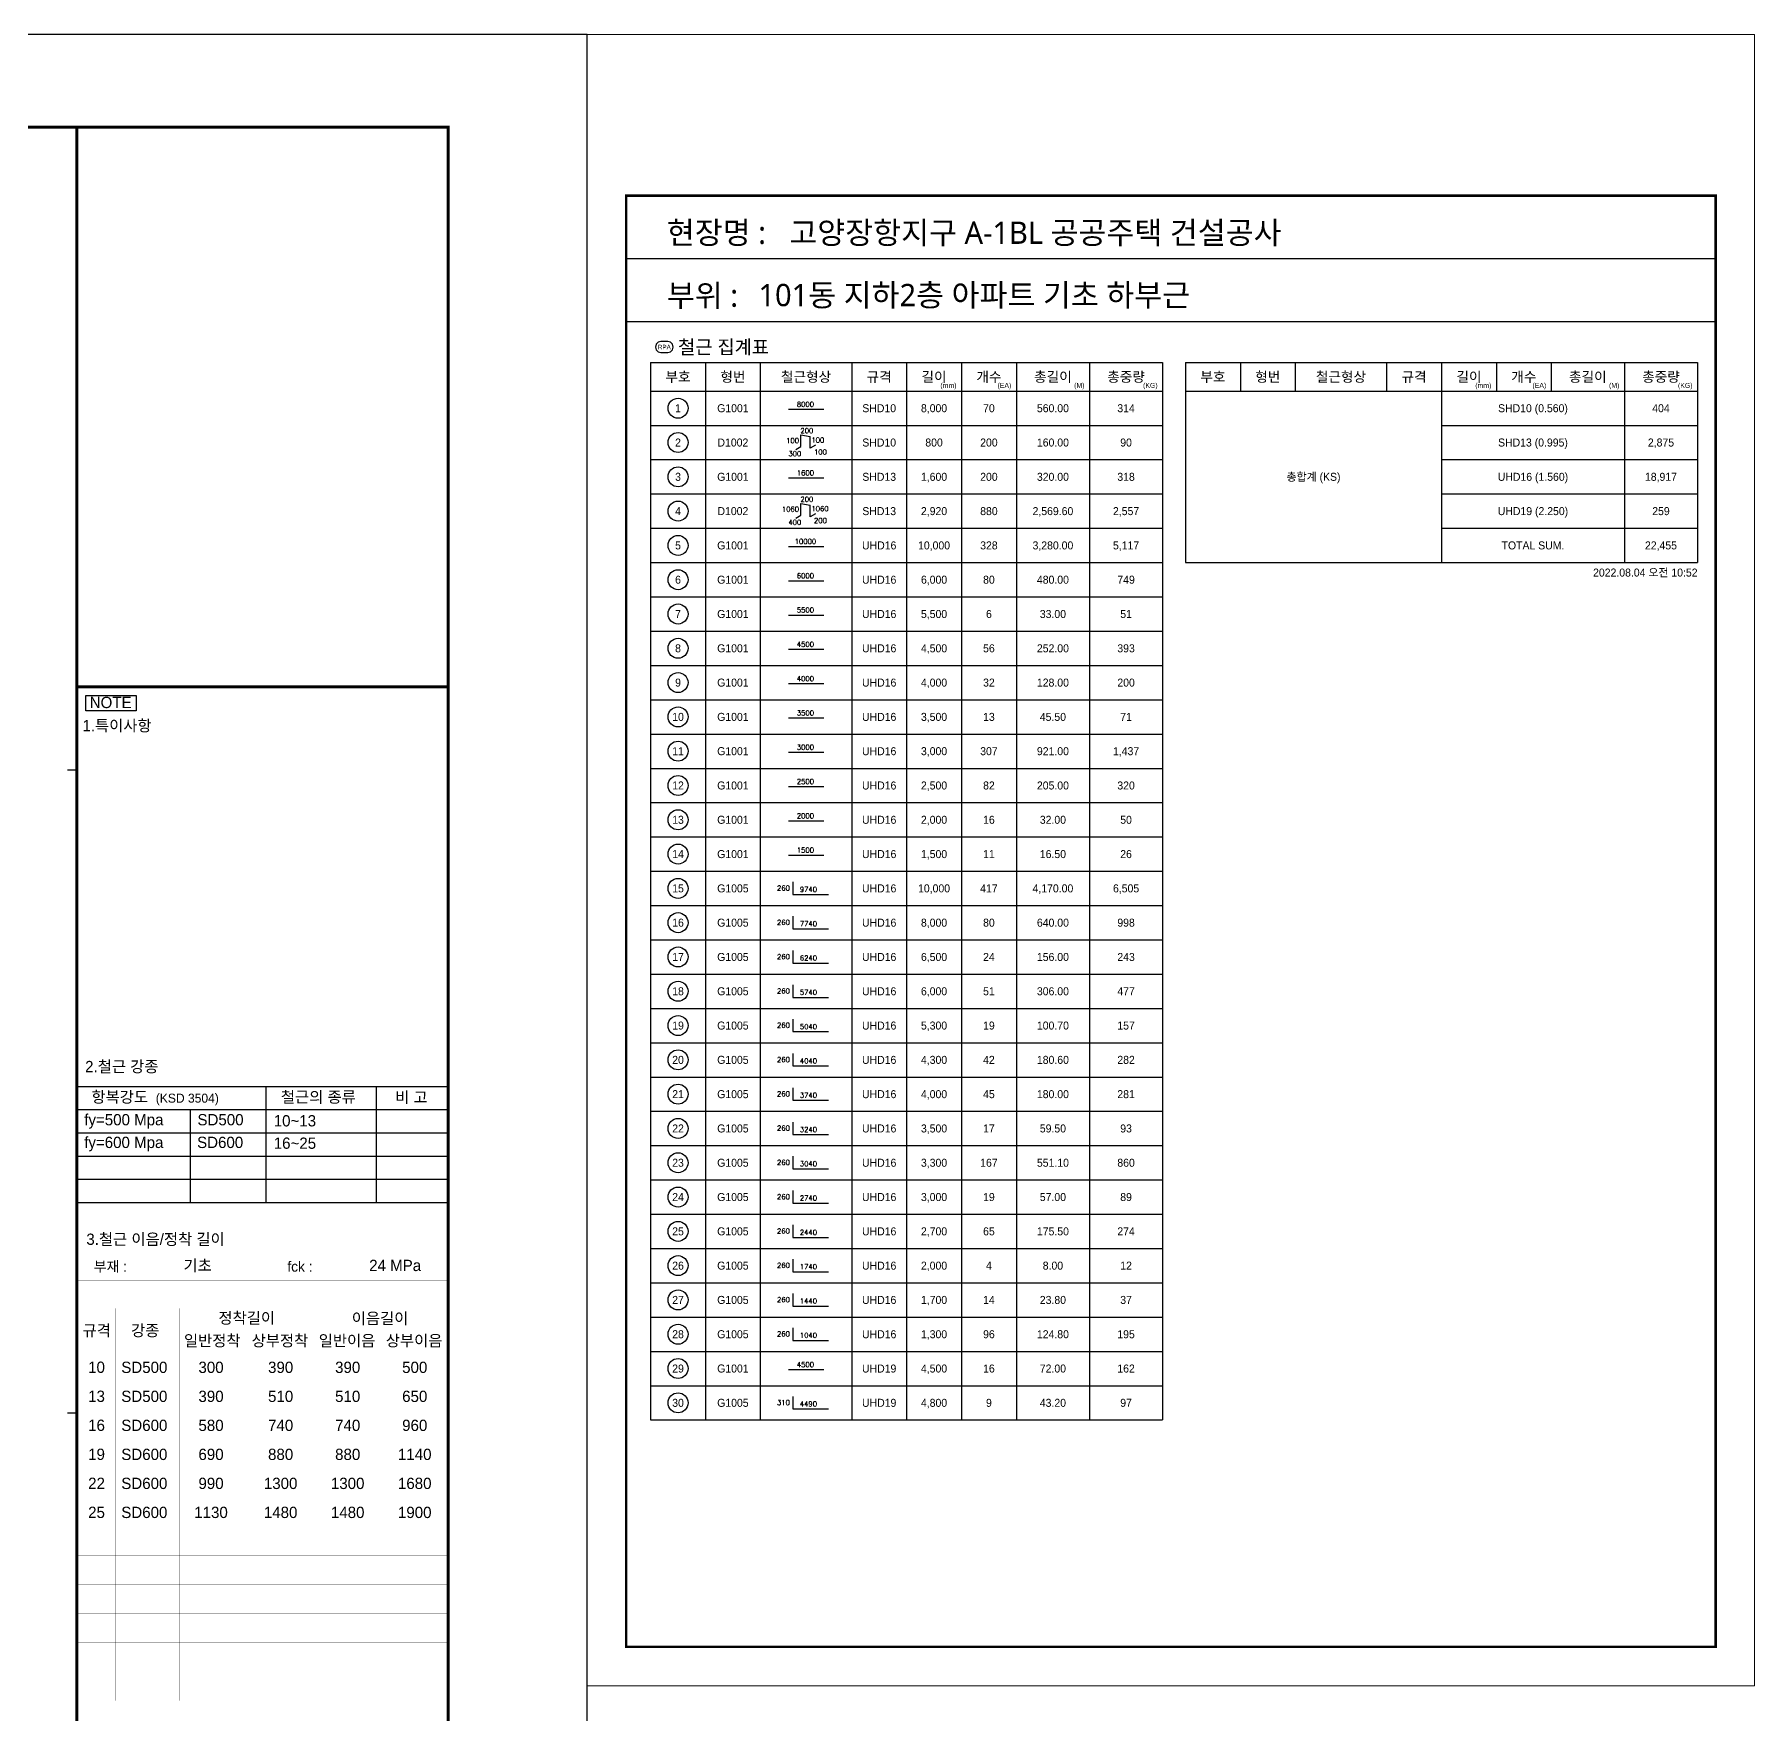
# Model space of a CAD drawing. Header units: millimetres. Extents: x 317501 to 814054, y -400799 to -14117.
# Drawn here: x 629087 to 653151, y -127345 to -103847 of the extents above; entities that cross this region are included whole.
import ezdxf
from ezdxf.enums import TextEntityAlignment as Align

# ---------------------------------------------------------------- set-up
doc = ezdxf.new("R2010")
doc.units = ezdxf.units.MM
doc.header["$LTSCALE"] = 38
for name, color, linetype in [('AMAC-TITLE', 7, 'Continuous'), ('FORM-L', 7, 'Continuous'), ('RP_DIM', 7, 'Continuous'), ('SHOPLINE', 7, 'Continuous'), ('XDIM', 7, 'Continuous')]:
    doc.layers.add(name, color=color, linetype=linetype)
doc.layers.add('TEXT', color=3, linetype='Continuous', lineweight=9)
doc.styles.add('RPWK1', font='Dotum.ttf', dxfattribs={"bigfont": 'whgtxt.shx'})
doc.styles.add('XRebar2', font='Romans.shx')
doc.styles.add('XRebarSheet', font='Hmkmrhd_0.ttf')
doc.styles.add('돋움', font='malgun.ttf')

# ---------------------------------------------------------------- blocks, each defined once
blk = doc.blocks.new('zsdfhetshts')
blk.add_lwpolyline([(0, 0), (15120, 0), (15120, 21384), (0, 21384)], close=True)
at = {"layer": 'FORM-L', "const_width": 32.6}
blk.add_lwpolyline([(504, 504), (14616, 504), (14616, 19296), (504, 19296)], close=True, dxfattribs=at)
at = {"layer": 'SHOPLINE'}
blk.add_line((504, 18480), (14625, 18480), dxfattribs=at)
blk.add_lwpolyline([(504, 19296), (14616, 19296), (14616, 17664), (504, 17664)], close=True, dxfattribs=at)
at = {"layer": 'AMAC-TITLE', "color": 3, "linetype": 'Continuous', "style": '돋움'}
for s, height, p in [('현장명 :', 288.3, (1031, 18672)), ('고양장항지구 A-1BL 공공주택 건설공사', 288.35, (2618, 18672)), ('부위 :', 288.3, (1031, 17857))]:
    blk.add_text(s, height=height, dxfattribs=at).set_placement(p)
blk = doc.blocks.new('dhs_sheet2e')
at = {"color": 7}
for p, q in [((73013.1, 43498.2), (72813.3, 43498.2)), ((73013.1, 36694), (81003.6, 36694)), ((77085.8, 36694), (77085.8, 34197)), ((79453.7, 36694), (79453.7, 34197)), ((73013.1, 36194.6), (81003.6, 36194.6)), ((75452.6, 36194.6), (75452.6, 34197)), ((73013.1, 35695.2), (81003.6, 35695.2)), ((73013.1, 35195.8), (81003.6, 35195.8)), ((73013.1, 34696.4), (81003.6, 34696.4)), ((73013.1, 34197), (81003.6, 34197)), ((73013.1, 29664.7), (72813.3, 29664.7))]:
    blk.add_line(p, q, dxfattribs=at)
for points in [[(84000, 0), (84000, 59329.4), (0, 59329.4), (0, 0)], [(73208.2, 45108.5), (74292.8, 45108.5), (74292.8, 44775), (73208.2, 44775)]]:
    blk.add_lwpolyline(points, close=True, dxfattribs=at)
at = {"color": 30, "const_width": 64.9}
blk.add_lwpolyline([(81003.6, 57331.7), (2996.4, 57331.7), (2996.4, 1997.6), (81003.6, 1997.6)], close=True, dxfattribs=at)
at = {"color": 30}
for points, const_width in [([(73013.1, 1997.6), (73013.1, 57331.7)], 64.9), ([(73013.1, 45291.6), (81003.6, 45291.6)], 64.9), ([(73013.1, 37482.7), (81003.6, 37482.7)], 1.25)]:
    blk.add_lwpolyline(points, dxfattribs=dict(at, const_width=const_width))
at = {"ltscale": 2, "const_width": 1.25}
for points in [[(73013.1, 36694), (73013.1, 34197)], [(81003.6, 36694), (81003.6, 34197)], [(73013.1, 33114.4), (73013.1, 32518)], [(81003.6, 32518), (81003.6, 33114.4)], [(73013.1, 31595.4), (73013.1, 23480)], [(81003.6, 23480), (81003.6, 31595.4)]]:
    blk.add_lwpolyline(points, dxfattribs=at)
at = {"color": 7, "const_width": 1.25}
for points in [[(73013.1, 33114.4), (81003.6, 33114.4)], [(75010.7, 32518), (75010.7, 33114.4)], [(77008.3, 33114.4), (77008.3, 32518)], [(79005.9, 32518), (79005.9, 33114.4)], [(73013.1, 32518), (81003.6, 32518)], [(73013.1, 31920), (81003.6, 31920)], [(73839.2, 31920), (73839.2, 23480)], [(75231.7, 31920), (75231.7, 23480)], [(78117.6, 31920), (78117.6, 23480)], [(75231.7, 31445.6), (81003.6, 31445.6)], [(76674.7, 31445.6), (76674.7, 23480)], [(79560.6, 31445.6), (79560.6, 23480)], [(73013.1, 30971.1), (81003.6, 30971.1)], [(73013.1, 30346.9), (81003.6, 30346.9)], [(73013.1, 29722.6), (81003.6, 29722.6)], [(73013.1, 29098.3), (81003.6, 29098.3)], [(73013.1, 28474.1), (81003.6, 28474.1)], [(73013.1, 27849.8), (81003.6, 27849.8)], [(73013.1, 27225.6), (81003.6, 27225.6)], [(73013.1, 26601.3), (81003.6, 26601.3)], [(73013.1, 25977.1), (81003.6, 25977.1)], [(73013.1, 25352.8), (81003.6, 25352.8)], [(73013.1, 24728.5), (81003.6, 24728.5)], [(73013.1, 24104.3), (81003.6, 24104.3)], [(73013.1, 23480), (81003.6, 23480)]]:
    blk.add_lwpolyline(points, dxfattribs=at)
at = {"color": 7, "ltscale": 2, "const_width": 1.25}
blk.add_lwpolyline([(77008.3, 32518), (77008.3, 33114.4)], dxfattribs=at)
at = {"color": 7, "style": 'XRebarSheet'}
for s, height, p in [('NOTE', 242.71, (73292, 44833.7)), ('1.특이사항', 242.71, (73135.9, 44335.3)), ('2.철근 강종', 242.71, (73193, 37000.1)), ('3.철근 이음/정착 길이', 242.711, (73219.2, 33284.8))]:
    blk.add_text(s, height=height, dxfattribs=at).set_placement(p)
at = {"color": 3, "style": 'XRebarSheet'}
for s, height, p in [('항복강도', 242.71, (73329, 36346.4)), ('(KSD 3504)', 194.17, (74714.3, 36344.3)), ('철근의 종류', 242.71, (77406.6, 36345.3)), ('비 고', 242.71, (79864.2, 36338.4)), ('부재 :', 220, (73378.9, 32707.9)), ('fck :', 220, (77546.2, 32707.9)), ('규격', 242.71, (73138.4, 31320.7)), ('강종', 242.71, (74182, 31320.7))]:
    blk.add_text(s, height=height, dxfattribs=at).set_placement(p)
blk = doc.blocks.new('DHS_G1001')
at = {"layer": 'XDIM', "color": 1, "linetype": 'Continuous', "ltscale": 2.91412e-318}
blk.add_lwpolyline([(-768, -45), (780, -45)], dxfattribs=at)
at = {"layer": 'XDIM', "color": 3, "linetype": 'Continuous', "ltscale": 2.91412e-318, "style": 'XRebar2'}
blk.add_attdef('A', text='', height=219, dxfattribs=at).set_placement((-27, -3), align=Align.BOTTOM_CENTER)
blk = doc.blocks.new('DHS_D1002')
at = {"layer": 'XDIM', "color": 1, "linetype": 'Continuous', "ltscale": 2.91412e-318}
for p, q in [((-222, 336), (186, 258)), ((-222, -174), (-222, 336)), ((186, -249), (186, 258)), ((-447, -312), (-222, -174)), ((417, -117), (186, -249))]:
    blk.add_line(p, q, dxfattribs=at)
at = {"layer": 'XDIM', "color": 3, "linetype": 'Continuous', "ltscale": 2.91412e-318, "style": 'XRebar2'}
blk.add_attdef('B', text='', height=219, dxfattribs=at).set_placement((-306, 84), align=Align.MIDDLE_RIGHT)
blk.add_attdef('C', text='', height=219, dxfattribs=at).set_placement((36, 342), align=Align.BOTTOM_CENTER)
blk.add_attdef('D', text='', height=219, dxfattribs=at).set_placement((234, 105), align=Align.MIDDLE_LEFT)
blk.add_attdef('A', text='', height=219, dxfattribs=at).set_placement((-210, -381), align=Align.TOP_RIGHT)
blk.add_attdef('E', text='', height=219, dxfattribs=at).set_placement((348, -303), align=Align.TOP_LEFT)
blk = doc.blocks.new('DHS_G1005')
at = {"layer": 'XDIM', "color": 1, "linetype": 'Continuous', "ltscale": 2.91412e-318}
blk.add_lwpolyline([(-573, 282), (-573, -267), (975, -267)], dxfattribs=at)
at = {"layer": 'XDIM', "color": 3, "linetype": 'Continuous', "ltscale": 2.91412e-318, "style": 'XRebar2'}
blk.add_attdef('A', text='', height=219, dxfattribs=at).set_placement((-708, -162), align=Align.BOTTOM_RIGHT)
blk.add_attdef('B', text='', height=219, dxfattribs=at).set_placement((105, -222), align=Align.BOTTOM_CENTER)

msp = doc.modelspace()

# ---------------------------------------------------------------- linework, layer by layer
at = {"layer": 'RP_DIM', "color": 253, "linetype": 'Continuous', "ltscale": 100}
for p, q in [((637898.8, -108219.4), (637899.7, -108219.4)), ((637898.8, -108219.4), (637899.7, -108219.4)), ((637898.8, -108219.4), (637899.7, -108219.4)), ((637898.8, -108219.4), (637899.7, -108219.4)), ((637706.9, -108435.2), (644869.8, -108435.2)), ((637706.9, -108435.2), (637706.9, -123224.7)), ((638474.4, -108435.2), (638474.4, -108834.9)), ((639241.8, -108435.2), (639241.8, -108834.9)), ((640520.9, -108435.2), (640520.9, -108834.9)), ((641288.4, -108435.2), (641288.4, -108834.9)), ((642055.8, -108435.2), (642055.8, -108834.9)), ((642823.3, -108435.2), (642823.3, -108834.9)), ((643846.6, -108435.2), (643846.6, -108834.9)), ((644869.8, -108435.2), (644869.8, -108834.9)), ((644869.8, -108435.2), (644869.8, -123224.7)), ((645189.6, -108435.2), (652352.5, -108435.2)), ((645189.6, -108435.2), (645189.6, -111233.2)), ((645957.1, -108435.2), (645957.1, -108834.9)), ((646724.5, -108435.2), (646724.5, -108834.9)), ((648003.6, -108435.2), (648003.6, -108834.9)), ((648771.1, -108435.2), (648771.1, -108834.9)), ((649538.5, -108435.2), (649538.5, -108834.9)), ((650306, -108435.2), (650306, -108834.9)), ((651329.3, -108435.2), (651329.3, -108834.9)), ((652352.5, -108435.2), (652352.5, -108834.9)), ((652352.5, -108435.2), (652352.5, -111233.2)), ((637706.9, -108834.9), (644869.8, -108834.9)), ((638474.4, -108834.9), (638474.4, -123224.7)), ((639241.8, -108834.9), (639241.8, -123224.7)), ((640520.9, -108834.9), (640520.9, -123224.7)), ((641288.4, -108834.9), (641288.4, -123224.7)), ((642055.8, -108834.9), (642055.8, -123224.7)), ((642823.3, -108834.9), (642823.3, -123224.7)), ((643846.6, -108834.9), (643846.6, -123224.7)), ((645189.6, -108834.9), (652352.5, -108834.9)), ((648771.1, -108834.9), (648771.1, -111233.2)), ((651329.3, -108834.9), (651329.3, -111233.2)), ((637706.9, -109314.6), (644869.8, -109314.6)), ((648771.1, -109314.6), (652352.5, -109314.6)), ((637706.9, -109794.2), (644869.8, -109794.2)), ((648771.1, -109794.2), (652352.5, -109794.2)), ((637706.9, -110273.9), (644869.8, -110273.9)), ((648771.1, -110273.9), (652352.5, -110273.9)), ((637706.9, -110753.6), (644869.8, -110753.6)), ((648771.1, -110753.6), (652352.5, -110753.6)), ((637706.9, -111233.2), (644869.8, -111233.2)), ((645189.6, -111233.2), (652352.5, -111233.2)), ((637706.9, -111712.9), (644869.8, -111712.9)), ((637706.9, -112192.5), (644869.8, -112192.5)), ((637706.9, -112672.2), (644869.8, -112672.2)), ((637706.9, -113151.9), (644869.8, -113151.9)), ((637706.9, -113631.5), (644869.8, -113631.5)), ((637706.9, -114111.2), (644869.8, -114111.2)), ((637706.9, -114590.8), (644869.8, -114590.8)), ((637706.9, -115070.5), (644869.8, -115070.5)), ((637706.9, -115550.2), (644869.8, -115550.2)), ((637706.9, -116029.8), (644869.8, -116029.8)), ((637706.9, -116509.5), (644869.8, -116509.5)), ((637706.9, -116989.1), (644869.8, -116989.1)), ((637706.9, -117468.8), (644869.8, -117468.8)), ((637706.9, -117948.5), (644869.8, -117948.5)), ((637706.9, -118428.1), (644869.8, -118428.1)), ((637706.9, -118907.8), (644869.8, -118907.8)), ((637706.9, -119387.4), (644869.8, -119387.4)), ((637706.9, -119867.1), (644869.8, -119867.1)), ((637706.9, -120346.8), (644869.8, -120346.8)), ((637706.9, -120826.4), (644869.8, -120826.4)), ((637706.9, -121306.1), (644869.8, -121306.1)), ((637706.9, -121785.7), (644869.8, -121785.7)), ((637706.9, -122265.4), (644869.8, -122265.4)), ((637706.9, -122745.1), (644869.8, -122745.1)), ((637706.9, -123224.7), (644869.8, -123224.7))]:
    msp.add_line(p, q, dxfattribs=at)
at = {"layer": 'RP_DIM', "color": 7, "linetype": 'Continuous', "ltscale": 100}
msp.add_lwpolyline([(637850.8, -108296.1), (637946.7, -108296.1), (637985.1, -108285.8), (638013.2, -108257.7), (638023.5, -108219.4), (638013.2, -108181), (637985.1, -108152.9), (637946.7, -108142.6), (637850.8, -108142.6), (637812.4, -108152.9), (637784.3, -108181), (637774.1, -108219.4), (637784.3, -108257.7), (637812.4, -108285.8), (637850.8, -108296.1)], dxfattribs=at)
for centre in [(638090.6, -109074.7), (638090.6, -109554.4), (638090.6, -110034.1), (638090.6, -110513.7), (638090.6, -110993.4), (638090.6, -111473), (638090.6, -111952.7), (638090.6, -112432.4), (638090.6, -112912), (638090.6, -113391.7), (638090.6, -113871.3), (638090.6, -114351), (638090.6, -114830.7), (638090.6, -115310.3), (638090.6, -115790), (638090.6, -116269.6), (638090.6, -116749.3), (638090.6, -117229), (638090.6, -117708.6), (638090.6, -118188.3), (638090.6, -118668), (638090.6, -119147.6), (638090.6, -119627.3), (638090.6, -120106.9), (638090.6, -120586.6), (638090.6, -121066.3), (638090.6, -121545.9), (638090.6, -122025.6), (638090.6, -122505.2), (638090.6, -122984.9)]:
    msp.add_circle(centre, 139.9, dxfattribs=at)
at = {"layer": 'RP_DIM', "color": 253, "linetype": 'Continuous', "ltscale": 100}
for points in [[(637706.9, -108435.2), (637707, -108435.2), (637706.9, -108435.2)], [(645189.6, -108435.2), (645189.7, -108435.2), (645189.6, -108435.2)]]:
    msp.add_solid(points, dxfattribs=at)

# ---------------------------------------------------------------- block references
at = {"color": 255, "xscale": 0.6499999991059565, "yscale": 0.6499999991059565, "zscale": 0.6499999991059565}
msp.add_blockref('dhs_sheet2e', (582220.9, -142410.8), dxfattribs=at)
at = {"layer": 'RP_DIM', "color": 7, "linetype": 'Continuous', "ltscale": 100, "xscale": 0.319774, "yscale": 0.319774, "zscale": 0.319774}
for name, p, values in [('DHS_G1001', (639881.4, -109074.7), {'A': '8000'}), ('DHS_D1002', (639881.4, -109554.4), {'A': '300', 'B': '100', 'C': '200', 'D': '100', 'E': '100'}), ('DHS_G1001', (639881.4, -110034.1), {'A': '1600'}), ('DHS_D1002', (639881.4, -110513.7), {'A': '400', 'B': '1060', 'C': '200', 'D': '1060', 'E': '200'}), ('DHS_G1001', (639881.4, -110993.4), {'A': '10000'}), ('DHS_G1001', (639881.4, -111473), {'A': '6000'}), ('DHS_G1001', (639881.4, -111952.7), {'A': '5500'}), ('DHS_G1001', (639881.4, -112432.4), {'A': '4500'}), ('DHS_G1001', (639881.4, -112912), {'A': '4000'}), ('DHS_G1001', (639881.4, -113391.7), {'A': '3500'}), ('DHS_G1001', (639881.4, -113871.3), {'A': '3000'}), ('DHS_G1001', (639881.4, -114351), {'A': '2500'}), ('DHS_G1001', (639881.4, -114830.7), {'A': '2000'}), ('DHS_G1001', (639881.4, -115310.3), {'A': '1500'}), ('DHS_G1005', (639881.4, -115790), {'A': '260', 'B': '9740'}), ('DHS_G1005', (639881.4, -116269.6), {'A': '260', 'B': '7740'}), ('DHS_G1005', (639881.4, -116749.3), {'A': '260', 'B': '6240'}), ('DHS_G1005', (639881.4, -117229), {'A': '260', 'B': '5740'}), ('DHS_G1005', (639881.4, -117708.6), {'A': '260', 'B': '5040'}), ('DHS_G1005', (639881.4, -118188.3), {'A': '260', 'B': '4040'}), ('DHS_G1005', (639881.4, -118668), {'A': '260', 'B': '3740'}), ('DHS_G1005', (639881.4, -119147.6), {'A': '260', 'B': '3240'}), ('DHS_G1005', (639881.4, -119627.3), {'A': '260', 'B': '3040'}), ('DHS_G1005', (639881.4, -120106.9), {'A': '260', 'B': '2740'}), ('DHS_G1005', (639881.4, -120586.6), {'A': '260', 'B': '2440'}), ('DHS_G1005', (639881.4, -121066.3), {'A': '260', 'B': '1740'}), ('DHS_G1005', (639881.4, -121545.9), {'A': '260', 'B': '1440'}), ('DHS_G1005', (639881.4, -122025.6), {'A': '260', 'B': '1040'}), ('DHS_G1001', (639881.4, -122505.2), {'A': '4500'}), ('DHS_G1005', (639881.4, -122984.9), {'A': '310', 'B': '4490'})]:
    msp.add_blockref(name, p, dxfattribs=at).add_auto_attribs(values)
at = {"layer": 'TEXT', "color": 4, "xscale": 1.08, "yscale": 1.08, "zscale": 1.08}
msp.add_blockref('zsdfhetshts', (636820.9, -126941.5), dxfattribs=at)

# ---------------------------------------------------------------- texts
at = {"color": 3, "style": 'XRebarSheet'}
for s, p in [('fy=500 Mpa', (629784.3, -119104)), ('SD500', (631367.9, -119104.1)), ('10~13', (632434.8, -119119.1)), ('fy=600 Mpa', (629783.6, -119421.3)), ('SD600', (631362.8, -119421.3)), ('16~25', (632435.4, -119432.5)), ('기초', (631173.2, -121142.3)), ('24 MPa', (633770.1, -121142.3))]:
    msp.add_text(s, height=157.76, dxfattribs=at).set_placement(p)
for s, p in [('정착길이', (632057.1, -121797.6)), ('이음길이', (633922, -121803.5)), ('일반정착', (631574.9, -122115)), ('상부정착', (632521.7, -122115)), ('일반이음', (633460.3, -122115)), ('상부이음', (634399, -122115)), ('10', (629956.2, -122487.5)), ('SD500', (630624.8, -122488.5)), ('300', (631557.7, -122488.5)), ('390', (632531.6, -122488.5)), ('390', (633469.5, -122488.5)), ('500', (634407.4, -122488.5)), ('13', (629956.2, -122893.2)), ('SD500', (630624.8, -122894.2)), ('390', (631557.7, -122894.2)), ('510', (632531.6, -122894.2)), ('510', (633469.5, -122894.2)), ('650', (634407.4, -122894.2)), ('16', (629956.2, -123299)), ('SD600', (630624.8, -123300)), ('580', (631557.7, -123300)), ('740', (632531.6, -123300)), ('740', (633469.5, -123300)), ('960', (634407.4, -123300)), ('19', (629956.2, -123704.8)), ('SD600', (630624.8, -123705.8)), ('690', (631557.7, -123705.8)), ('880', (632531.6, -123705.8)), ('880', (633469.5, -123705.8)), ('1140', (634407.4, -123705.8)), ('22', (629956.2, -124110.5)), ('SD600', (630624.8, -124111.5)), ('990', (631557.7, -124111.5)), ('1300', (632531.6, -124111.5)), ('1300', (633469.5, -124111.5)), ('1680', (634407.4, -124111.5)), ('25', (629956.2, -124516.3)), ('SD600', (630624.8, -124517.3)), ('1130', (631557.7, -124517.3)), ('1480', (632531.6, -124517.3)), ('1480', (633469.5, -124517.3)), ('1900', (634407.4, -124517.3))]:
    msp.add_text(s, height=157.76, dxfattribs=at).set_placement(p, align=Align.MIDDLE_CENTER)
at = {"layer": 'AMAC-TITLE', "color": 2, "linetype": 'Continuous', "style": '돋움'}
msp.add_text('101동 지하2층 아파트 기초 하부근', height=311.415, dxfattribs=at).set_placement((639215.6, -107647.7))
at = {"layer": 'RP_DIM', "color": 7, "linetype": 'Continuous', "ltscale": 100, "style": 'RPWK1'}
for s, height, p in [('RPA', 63.95, (637898.8, -108219.4)), ('부호', 139.9, (638090.6, -108635.1)), ('형번', 139.9, (638858.1, -108635.1)), ('철근형상', 139.9, (639881.4, -108635.1)), ('규격', 139.9, (640904.6, -108635.1)), ('길이', 139.9, (641672.1, -108635.1)), ('개수', 139.9, (642439.6, -108635.1)), ('총길이', 139.9, (643334.9, -108635.1)), ('총중량', 139.9, (644358.2, -108635.1)), ('부호', 139.9, (645573.3, -108635.1)), ('형번', 139.9, (646340.8, -108635.1)), ('철근형상', 139.9, (647364.1, -108635.1)), ('규격', 139.9, (648387.3, -108635.1)), ('길이', 139.9, (649154.8, -108635.1)), ('개수', 139.9, (649922.3, -108635.1)), ('총길이', 139.9, (650817.6, -108635.1)), ('총중량', 139.9, (651840.9, -108635.1)), ('1', 111.9, (638090.6, -109074.7)), ('G1001', 111.92, (638858.1, -109074.7)), ('SHD10', 111.92, (640904.6, -109074.7)), ('8,000', 111.92, (641672.1, -109074.7)), ('70', 111.92, (642439.6, -109074.7)), ('560.00', 111.92, (643334.9, -109074.7)), ('314', 111.92, (644358.2, -109074.7)), ('SHD10 (0.560)', 111.921, (650050.2, -109074.7)), ('404', 111.92, (651840.9, -109074.7)), ('2', 111.9, (638090.6, -109554.4)), ('D1002', 111.92, (638858.1, -109554.4)), ('SHD10', 111.92, (640904.6, -109554.4)), ('800', 111.92, (641672.1, -109554.4)), ('200', 111.92, (642439.6, -109554.4)), ('160.00', 111.92, (643334.9, -109554.4)), ('90', 111.92, (644358.2, -109554.4)), ('SHD13 (0.995)', 111.921, (650050.2, -109554.4)), ('2,875', 111.92, (651840.9, -109554.4)), ('총합계 (KS)', 111.92, (646980.3, -110034.1)), ('3', 111.9, (638090.6, -110034.1)), ('G1001', 111.92, (638858.1, -110034.1)), ('SHD13', 111.92, (640904.6, -110034.1)), ('1,600', 111.92, (641672.1, -110034.1)), ('200', 111.92, (642439.6, -110034.1)), ('320.00', 111.92, (643334.9, -110034.1)), ('318', 111.92, (644358.2, -110034.1)), ('UHD16 (1.560)', 111.921, (650050.2, -110034.1)), ('18,917', 111.92, (651840.9, -110034.1)), ('4', 111.9, (638090.6, -110513.7)), ('D1002', 111.92, (638858.1, -110513.7)), ('SHD13', 111.92, (640904.6, -110513.7)), ('2,920', 111.92, (641672.1, -110513.7)), ('880', 111.92, (642439.6, -110513.7)), ('2,569.60', 111.92, (643334.9, -110513.7)), ('2,557', 111.92, (644358.2, -110513.7)), ('UHD19 (2.250)', 111.921, (650050.2, -110513.7)), ('259', 111.92, (651840.9, -110513.7)), ('5', 111.9, (638090.6, -110993.4)), ('G1001', 111.92, (638858.1, -110993.4)), ('UHD16', 111.92, (640904.6, -110993.4)), ('10,000', 111.92, (641672.1, -110993.4)), ('328', 111.92, (642439.6, -110993.4)), ('3,280.00', 111.92, (643334.9, -110993.4)), ('5,117', 111.92, (644358.2, -110993.4)), ('TOTAL SUM.', 111.92, (650050.2, -110993.4)), ('22,455', 111.92, (651840.9, -110993.4)), ('6', 111.9, (638090.6, -111473)), ('G1001', 111.92, (638858.1, -111473)), ('UHD16', 111.92, (640904.6, -111473)), ('6,000', 111.92, (641672.1, -111473)), ('80', 111.92, (642439.6, -111473)), ('480.00', 111.92, (643334.9, -111473)), ('749', 111.92, (644358.2, -111473)), ('G1001', 111.92, (638858.1, -111952.7)), ('UHD16', 111.92, (640904.6, -111952.7)), ('5,500', 111.92, (641672.1, -111952.7)), ('6', 111.9, (642439.6, -111952.7)), ('33.00', 111.92, (643334.9, -111952.7)), ('7', 111.9, (638090.6, -111952.7)), ('51', 111.92, (644358.2, -111952.7)), ('8', 111.9, (638090.6, -112432.4)), ('G1001', 111.92, (638858.1, -112432.4)), ('UHD16', 111.92, (640904.6, -112432.4)), ('4,500', 111.92, (641672.1, -112432.4)), ('56', 111.92, (642439.6, -112432.4)), ('252.00', 111.92, (643334.9, -112432.4)), ('393', 111.92, (644358.2, -112432.4)), ('9', 111.9, (638090.6, -112912)), ('G1001', 111.92, (638858.1, -112912)), ('UHD16', 111.92, (640904.6, -112912)), ('4,000', 111.92, (641672.1, -112912)), ('32', 111.92, (642439.6, -112912)), ('128.00', 111.92, (643334.9, -112912)), ('200', 111.92, (644358.2, -112912)), ('10', 111.92, (638090.6, -113391.7)), ('G1001', 111.92, (638858.1, -113391.7)), ('UHD16', 111.92, (640904.6, -113391.7)), ('3,500', 111.92, (641672.1, -113391.7)), ('13', 111.92, (642439.6, -113391.7)), ('45.50', 111.92, (643334.9, -113391.7)), ('71', 111.92, (644358.2, -113391.7)), ('11', 111.92, (638090.6, -113871.3)), ('G1001', 111.92, (638858.1, -113871.3)), ('UHD16', 111.92, (640904.6, -113871.3)), ('3,000', 111.92, (641672.1, -113871.3)), ('307', 111.92, (642439.6, -113871.3)), ('921.00', 111.92, (643334.9, -113871.3)), ('1,437', 111.92, (644358.2, -113871.3)), ('12', 111.92, (638090.6, -114351)), ('G1001', 111.92, (638858.1, -114351)), ('UHD16', 111.92, (640904.6, -114351)), ('2,500', 111.92, (641672.1, -114351)), ('82', 111.92, (642439.6, -114351)), ('205.00', 111.92, (643334.9, -114351)), ('320', 111.92, (644358.2, -114351)), ('13', 111.92, (638090.6, -114830.7)), ('G1001', 111.92, (638858.1, -114830.7)), ('UHD16', 111.92, (640904.6, -114830.7)), ('2,000', 111.92, (641672.1, -114830.7)), ('16', 111.92, (642439.6, -114830.7)), ('32.00', 111.92, (643334.9, -114830.7)), ('50', 111.92, (644358.2, -114830.7)), ('14', 111.92, (638090.6, -115310.3)), ('G1001', 111.92, (638858.1, -115310.3)), ('UHD16', 111.92, (640904.6, -115310.3)), ('1,500', 111.92, (641672.1, -115310.3)), ('11', 111.92, (642439.6, -115310.3)), ('16.50', 111.92, (643334.9, -115310.3)), ('26', 111.92, (644358.2, -115310.3)), ('15', 111.92, (638090.6, -115790)), ('G1005', 111.92, (638858.1, -115790)), ('UHD16', 111.92, (640904.6, -115790)), ('10,000', 111.92, (641672.1, -115790)), ('417', 111.92, (642439.6, -115790)), ('4,170.00', 111.92, (643334.9, -115790)), ('6,505', 111.92, (644358.2, -115790)), ('16', 111.92, (638090.6, -116269.6)), ('G1005', 111.92, (638858.1, -116269.6)), ('UHD16', 111.92, (640904.6, -116269.6)), ('8,000', 111.92, (641672.1, -116269.6)), ('80', 111.92, (642439.6, -116269.6)), ('640.00', 111.92, (643334.9, -116269.6)), ('998', 111.92, (644358.2, -116269.6)), ('17', 111.92, (638090.6, -116749.3)), ('G1005', 111.92, (638858.1, -116749.3)), ('UHD16', 111.92, (640904.6, -116749.3)), ('6,500', 111.92, (641672.1, -116749.3)), ('24', 111.92, (642439.6, -116749.3)), ('156.00', 111.92, (643334.9, -116749.3)), ('243', 111.92, (644358.2, -116749.3)), ('18', 111.92, (638090.6, -117229)), ('G1005', 111.92, (638858.1, -117229)), ('UHD16', 111.92, (640904.6, -117229)), ('6,000', 111.92, (641672.1, -117229)), ('51', 111.92, (642439.6, -117229)), ('306.00', 111.92, (643334.9, -117229)), ('477', 111.92, (644358.2, -117229)), ('19', 111.92, (638090.6, -117708.6)), ('G1005', 111.92, (638858.1, -117708.6)), ('UHD16', 111.92, (640904.6, -117708.6)), ('5,300', 111.92, (641672.1, -117708.6)), ('19', 111.92, (642439.6, -117708.6)), ('100.70', 111.92, (643334.9, -117708.6)), ('157', 111.92, (644358.2, -117708.6)), ('20', 111.92, (638090.6, -118188.3)), ('G1005', 111.92, (638858.1, -118188.3)), ('UHD16', 111.92, (640904.6, -118188.3)), ('4,300', 111.92, (641672.1, -118188.3)), ('42', 111.92, (642439.6, -118188.3)), ('180.60', 111.92, (643334.9, -118188.3)), ('282', 111.92, (644358.2, -118188.3)), ('21', 111.92, (638090.6, -118668)), ('G1005', 111.92, (638858.1, -118668)), ('UHD16', 111.92, (640904.6, -118668)), ('4,000', 111.92, (641672.1, -118668)), ('45', 111.92, (642439.6, -118668)), ('180.00', 111.92, (643334.9, -118668)), ('281', 111.92, (644358.2, -118668)), ('22', 111.92, (638090.6, -119147.6)), ('G1005', 111.92, (638858.1, -119147.6)), ('UHD16', 111.92, (640904.6, -119147.6)), ('3,500', 111.92, (641672.1, -119147.6)), ('17', 111.92, (642439.6, -119147.6)), ('59.50', 111.92, (643334.9, -119147.6)), ('93', 111.92, (644358.2, -119147.6)), ('23', 111.92, (638090.6, -119627.3)), ('G1005', 111.92, (638858.1, -119627.3)), ('UHD16', 111.92, (640904.6, -119627.3)), ('3,300', 111.92, (641672.1, -119627.3)), ('167', 111.92, (642439.6, -119627.3)), ('551.10', 111.92, (643334.9, -119627.3)), ('860', 111.92, (644358.2, -119627.3)), ('24', 111.92, (638090.6, -120106.9)), ('G1005', 111.92, (638858.1, -120106.9)), ('UHD16', 111.92, (640904.6, -120106.9)), ('3,000', 111.92, (641672.1, -120106.9)), ('19', 111.92, (642439.6, -120106.9)), ('57.00', 111.92, (643334.9, -120106.9)), ('89', 111.92, (644358.2, -120106.9)), ('25', 111.92, (638090.6, -120586.6)), ('G1005', 111.92, (638858.1, -120586.6)), ('UHD16', 111.92, (640904.6, -120586.6)), ('2,700', 111.92, (641672.1, -120586.6)), ('65', 111.92, (642439.6, -120586.6)), ('175.50', 111.92, (643334.9, -120586.6)), ('274', 111.92, (644358.2, -120586.6)), ('26', 111.92, (638090.6, -121066.3)), ('G1005', 111.92, (638858.1, -121066.3)), ('UHD16', 111.92, (640904.6, -121066.3)), ('2,000', 111.92, (641672.1, -121066.3)), ('4', 111.9, (642439.6, -121066.3)), ('8.00', 111.92, (643334.9, -121066.3)), ('12', 111.92, (644358.2, -121066.3)), ('27', 111.92, (638090.6, -121545.9)), ('G1005', 111.92, (638858.1, -121545.9)), ('UHD16', 111.92, (640904.6, -121545.9)), ('1,700', 111.92, (641672.1, -121545.9)), ('14', 111.92, (642439.6, -121545.9)), ('23.80', 111.92, (643334.9, -121545.9)), ('37', 111.92, (644358.2, -121545.9)), ('28', 111.92, (638090.6, -122025.6)), ('G1005', 111.92, (638858.1, -122025.6)), ('UHD16', 111.92, (640904.6, -122025.6)), ('1,300', 111.92, (641672.1, -122025.6)), ('96', 111.92, (642439.6, -122025.6)), ('124.80', 111.92, (643334.9, -122025.6)), ('195', 111.92, (644358.2, -122025.6)), ('29', 111.92, (638090.6, -122505.2)), ('G1001', 111.92, (638858.1, -122505.2)), ('UHD19', 111.92, (640904.6, -122505.2)), ('4,500', 111.92, (641672.1, -122505.2)), ('16', 111.92, (642439.6, -122505.2)), ('72.00', 111.92, (643334.9, -122505.2)), ('162', 111.92, (644358.2, -122505.2)), ('30', 111.92, (638090.6, -122984.9)), ('G1005', 111.92, (638858.1, -122984.9)), ('UHD19', 111.92, (640904.6, -122984.9)), ('4,800', 111.92, (641672.1, -122984.9)), ('9', 111.9, (642439.6, -122984.9)), ('43.20', 111.92, (643334.9, -122984.9)), ('97', 111.92, (644358.2, -122984.9))]:
    msp.add_text(s, height=height, dxfattribs=at).set_placement(p, align=Align.MIDDLE_CENTER)
msp.add_text('철근 집계표', height=191.86, dxfattribs=at).set_placement((638090.6, -108219.4), align=Align.MIDDLE_LEFT)
for s, p in [('(mm)', (641985.9, -108811.6)), ('(EA)', (642753.3, -108811.6)), ('(M)', (643776.6, -108811.6)), ('(KG)', (644799.9, -108811.6)), ('(mm)', (649468.6, -108811.6)), ('(EA)', (650236, -108811.6)), ('(M)', (651259.3, -108811.6)), ('(KG)', (652282.6, -108811.6))]:
    msp.add_text(s, height=69.95, dxfattribs=at).set_placement(p, align=Align.BOTTOM_RIGHT)
msp.add_text('2022.08.04 오전 10:52', height=111.921, dxfattribs=at).set_placement((652352.5, -111317.2), align=Align.TOP_RIGHT)

doc.saveas('drawing.dxf')
